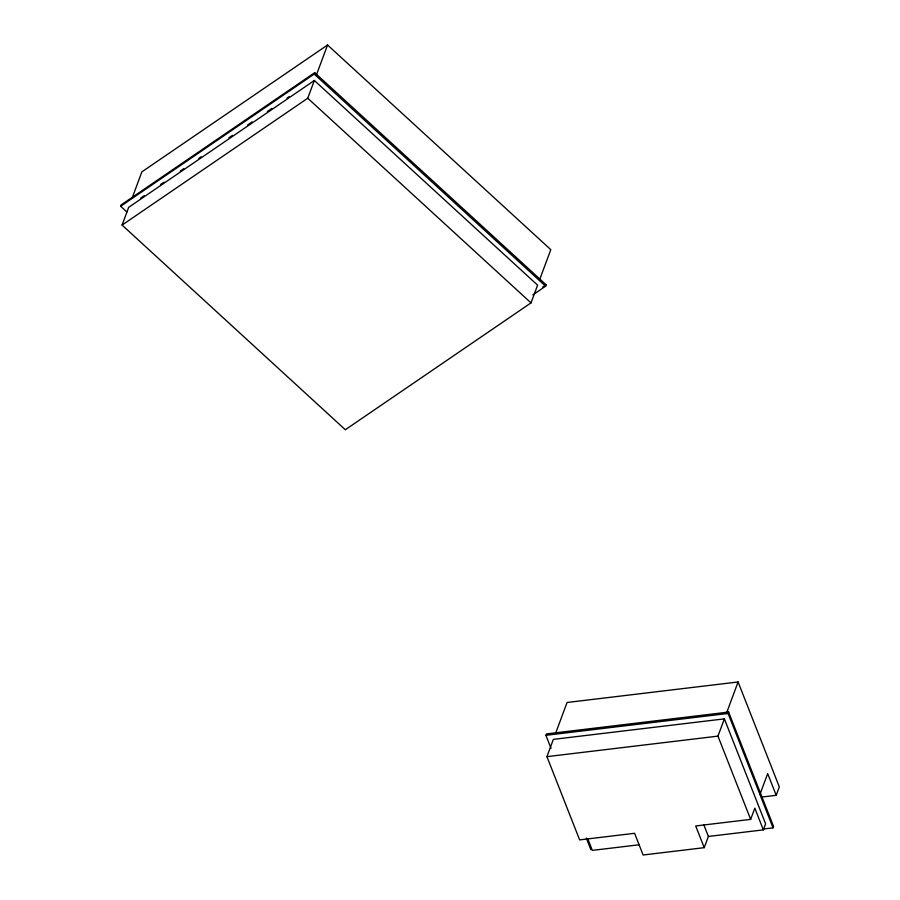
<?xml version="1.0" encoding="UTF-8"?>
<svg xmlns="http://www.w3.org/2000/svg" width="900" height="900" viewBox="0 0 900 900"><rect width="100%" height="100%" fill="white"/><g stroke="black" fill="none" stroke-linecap="round" stroke-linejoin="round"><path stroke-width="1.35" d="M126.877 211.961L120.679 206.28L121.196 204.885L314.73 72.664L546.12 284.805L545.602 286.2L532.856 294.907M122.085 225.079L128.678 207.338L314.359 80.483L537.604 285.154L531 302.895L345.33 429.739L122.085 225.079L307.755 98.224L314.359 80.483M132.131 198.067L141.874 171.855L327.555 45L550.8 249.66L539.584 279.81M120.679 206.28L314.201 74.059L314.73 72.664M316.339 75.15L327.555 45M551.025 748.316L545.918 735.311L546.446 733.916L728.617 712.069L773.561 826.459L773.044 827.865L763.301 829.035M546.93 756.653L553.354 739.373L724.376 718.864L765.607 823.804L763.346 829.867L708.401 836.46L704.227 847.665L643.117 855L634.59 833.299L579.634 839.891L546.93 756.653L717.952 736.133L724.376 718.864M555.829 732.712L567.067 702.484L738.09 681.975L779.321 786.915L776.205 795.319L762.457 796.972M726.367 713.52L738.09 681.975M773.044 827.865L728.089 713.464L728.617 712.069M704.227 847.665L695.7 825.964L750.656 819.371L754.819 808.166L763.346 829.867M760.005 794.25L767.678 773.617L776.205 795.319M140.805 198.011L144.281 195.626M160.537 184.534L164.014 182.149M180.259 171.056L183.746 168.671M198.833 158.366L201.15 156.78M229.005 137.756L232.481 135.371M247.567 125.066L252.214 121.894M267.3 111.589L271.935 108.416M287.021 98.111L289.339 96.525M542.644 287.179L546.12 284.805M545.918 735.311L728.089 713.464M639.034 844.785L592.324 850.387L587.812 838.89M314.201 74.059L545.602 286.2M307.755 98.224L531 302.895M717.952 736.133L750.656 819.371M703.879 824.974L708.401 836.46M586.271 838.012L590.873 849.712"/></g></svg>
